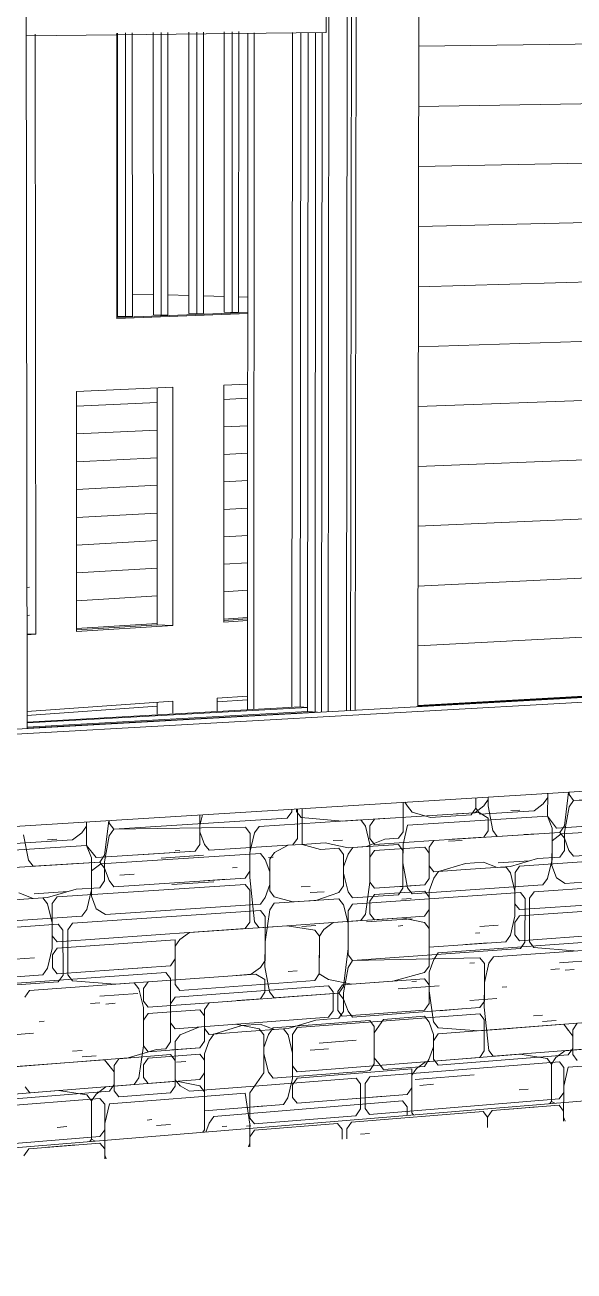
# Model space of a CAD drawing. Header units: inches. Extents: x 205 to 211, y -138 to -29.
# Drawn here: x 207.1062 to 207.1522, y -137.6695 to -137.5652 of the extents above; entities that cross this region are included whole.
import ezdxf

# ---------------------------------------------------------------- set-up
doc = ezdxf.new("R2010")
doc.units = ezdxf.units.IN
doc.header["$MEASUREMENT"] = 0
for name, color, linetype, lineweight in [('A-FLOR', 192, 'Continuous', 13), ('A-FLOR-HRAL', 11, 'Continuous', 9), ('A-GLAZ', 151, 'Continuous', 13), ('A-PART', 2, 'Continuous', 9), ('A-WALL', 113, 'Continuous', 13), ('A-WALL-PATT', 111, 'Continuous', 13), ('L-SITE-WALL', 31, 'Continuous', 13), ('Q-CASE', 31, 'Continuous', 9)]:
    doc.layers.add(name, color=color, linetype=linetype, lineweight=lineweight)

# ---------------------------------------------------------------- blocks, each defined once
blk = doc.blocks.new('FP_41-Looking SouthWest')
at = {"layer": 'A-WALL-PATT', "lineweight": 9}
for p, q in [((-72.05158, -137.6304), (-72.0512, -137.62986)), ((-72.0512, -137.62952), (-72.05121, -137.63142)), ((-72.0512, -137.62952), (-72.0512, -137.62986)), ((-72.07214, -137.63328), (-72.07214, -137.63082)), ((-72.07175, -137.6308), (-72.07175, -137.63378)), ((-72.0633, -137.63027), (-72.0633, -137.63272)), ((-72.06316, -137.63026), (-72.06292, -137.63059)), ((-72.06292, -137.63059), (-72.06254, -137.63109)), ((-72.05722, -137.63076), (-72.0576, -137.63131)), ((-72.05722, -137.6299), (-72.05722, -137.63076)), ((-72.05722, -137.63076), (-72.05685, -137.63126)), ((-72.05158, -137.6304), (-72.05233, -137.63097)), ((-72.08978, -137.63191), (-72.08978, -137.63387)), ((-72.08978, -137.63191), (-72.08978, -137.63226)), ((-72.08009, -137.63131), (-72.08031, -137.6322)), ((-72.08031, -137.63133), (-72.08031, -137.6338)), ((-72.06292, -137.63217), (-72.05121, -137.63142)), ((-72.06102, -137.63152), (-72.06254, -137.63109)), ((-72.0576, -137.63131), (-72.06102, -137.63152)), ((-72.05233, -137.63097), (-72.05685, -137.63126)), ((-72.05121, -137.63142), (-72.05046, -137.63242)), ((-72.05121, -137.63142), (-72.05084, -137.63244)), ((-72.05046, -137.63242), (-72.04266, -137.63191)), ((-72.09018, -137.63282), (-72.09097, -137.63341)), ((-72.09018, -137.63282), (-72.08978, -137.63226)), ((-72.08031, -137.6322), (-72.08031, -137.63274)), ((-72.08031, -137.63274), (-72.07992, -137.63378)), ((-72.06369, -137.63327), (-72.0633, -137.63272)), ((-72.06292, -137.63217), (-72.0633, -137.63377)), ((-72.05084, -137.63244), (-72.05084, -137.63504)), ((-72.05009, -137.63291), (-72.05084, -137.63348)), ((-72.05009, -137.63291), (-72.03751, -137.6321)), ((-72.10221, -137.63466), (-72.08978, -137.63387)), ((-72.09097, -137.63341), (-72.09577, -137.63371)), ((-72.08978, -137.63387), (-72.08898, -137.63489)), ((-72.08978, -137.63387), (-72.08938, -137.63492)), ((-72.08031, -137.6338), (-72.0807, -137.63436)), ((-72.07992, -137.63378), (-72.07953, -137.63428)), ((-72.07953, -137.63428), (-72.07252, -137.63383)), ((-72.07291, -137.63386), (-72.07407, -137.63446)), ((-72.07175, -137.63378), (-72.07291, -137.63386)), ((-72.07291, -137.63386), (-72.07252, -137.63383)), ((-72.07252, -137.63383), (-72.07214, -137.63328)), ((-72.07175, -137.63378), (-72.06982, -137.63366)), ((-72.07021, -137.63421), (-72.07175, -137.63378)), ((-72.06982, -137.63366), (-72.0679, -137.63406)), ((-72.0679, -137.63406), (-72.06636, -137.63396)), ((-72.0679, -137.63459), (-72.06751, -137.63404)), ((-72.06369, -137.63379), (-72.06751, -137.63404)), ((-72.06636, -137.63396), (-72.06483, -137.63334)), ((-72.06483, -137.63334), (-72.06369, -137.63327)), ((-72.06369, -137.63379), (-72.06331, -137.63429)), ((-72.0633, -137.63377), (-72.06331, -137.63534)), ((-72.0595, -137.63352), (-72.05836, -137.63345)), ((-72.05084, -137.63348), (-72.05085, -137.63556)), ((-72.08938, -137.63492), (-72.08938, -137.6376)), ((-72.08898, -137.63489), (-72.0807, -137.63436)), ((-72.08858, -137.6354), (-72.07524, -137.63454)), ((-72.0807, -137.63436), (-72.08542, -137.63466)), ((-72.07524, -137.63454), (-72.07485, -137.63504)), ((-72.07485, -137.63504), (-72.07446, -137.63608)), ((-72.07446, -137.63502), (-72.07407, -137.63446)), ((-72.07446, -137.63502), (-72.07446, -137.63767)), ((-72.06867, -137.63411), (-72.07021, -137.63421)), ((-72.06867, -137.63411), (-72.06828, -137.63462)), ((-72.06829, -137.63725), (-72.06828, -137.63462)), ((-72.0679, -137.63459), (-72.06828, -137.63567)), ((-72.06331, -137.63744), (-72.06331, -137.63429)), ((-72.05084, -137.63504), (-72.05122, -137.63663)), ((-72.08858, -137.6354), (-72.08938, -137.63599)), ((-72.08938, -137.63599), (-72.08938, -137.63813)), ((-72.07757, -137.63575), (-72.07718, -137.63573)), ((-72.07446, -137.63608), (-72.07446, -137.63714)), ((-72.06828, -137.63567), (-72.06828, -137.6362)), ((-72.06331, -137.63534), (-72.06293, -137.63742)), ((-72.05535, -137.63534), (-72.05272, -137.63517)), ((-72.05085, -137.63556), (-72.05047, -137.63658)), ((-72.087, -137.63637), (-72.08581, -137.63629)), ((-72.08266, -137.63715), (-72.07914, -137.63692)), ((-72.07446, -137.63714), (-72.07485, -137.63822)), ((-72.06828, -137.6362), (-72.0679, -137.63775)), ((-72.06255, -137.63792), (-72.0516, -137.63717)), ((-72.05235, -137.63775), (-72.03753, -137.63673)), ((-72.05122, -137.63663), (-72.0516, -137.63717)), ((-72.05047, -137.63658), (-72.04973, -137.63705)), ((-72.04973, -137.63705), (-72.03753, -137.63622)), ((-72.09416, -137.63792), (-72.09136, -137.63773)), ((-72.08938, -137.6376), (-72.08977, -137.63923)), ((-72.08938, -137.63813), (-72.08898, -137.63918)), ((-72.07485, -137.63822), (-72.07524, -137.63878)), ((-72.07446, -137.63767), (-72.07408, -137.63817)), ((-72.07408, -137.63817), (-72.07253, -137.6386)), ((-72.0706, -137.63847), (-72.06867, -137.63781)), ((-72.06867, -137.63781), (-72.06829, -137.63725)), ((-72.0679, -137.63775), (-72.06752, -137.63826)), ((-72.06752, -137.63878), (-72.05347, -137.63782)), ((-72.06752, -137.63826), (-72.06369, -137.638)), ((-72.06369, -137.638), (-72.06331, -137.63744)), ((-72.06255, -137.63792), (-72.06293, -137.63742)), ((-72.05347, -137.63782), (-72.0531, -137.63832)), ((-72.05235, -137.63775), (-72.05272, -137.63829)), ((-72.08977, -137.63923), (-72.09017, -137.6398)), ((-72.08898, -137.63918), (-72.08819, -137.63966)), ((-72.08819, -137.63966), (-72.07524, -137.63878)), ((-72.07446, -137.63926), (-72.07485, -137.64193)), ((-72.07446, -137.63926), (-72.07408, -137.6387)), ((-72.06867, -137.63833), (-72.07408, -137.6387)), ((-72.07253, -137.6386), (-72.0706, -137.63847)), ((-72.06867, -137.63833), (-72.06829, -137.63884)), ((-72.06829, -137.63884), (-72.06791, -137.64039)), ((-72.0679, -137.63934), (-72.06752, -137.63878)), ((-72.0531, -137.63832), (-72.05311, -137.64196)), ((-72.05272, -137.63829), (-72.05273, -137.64194)), ((-72.10179, -137.64059), (-72.09017, -137.6398)), ((-72.09096, -137.64039), (-72.07524, -137.63931)), ((-72.07524, -137.63931), (-72.07485, -137.63981)), ((-72.07485, -137.63981), (-72.07485, -137.64352)), ((-72.06791, -137.64302), (-72.0679, -137.63934)), ((-72.06637, -137.64028), (-72.06255, -137.64002)), ((-72.10707, -137.64149), (-72.09216, -137.64047)), ((-72.09216, -137.64047), (-72.09176, -137.64098)), ((-72.09176, -137.64098), (-72.09175, -137.64473)), ((-72.09096, -137.64039), (-72.09136, -137.64095)), ((-72.09136, -137.64095), (-72.09136, -137.6447)), ((-72.07176, -137.64066), (-72.0706, -137.64058)), ((-72.06791, -137.64039), (-72.06791, -137.6425)), ((-72.0637, -137.64062), (-72.06332, -137.64059)), ((-72.05725, -137.64121), (-72.05687, -137.64119)), ((-72.05687, -137.64067), (-72.05536, -137.64056)), ((-72.07485, -137.64193), (-72.07486, -137.64405)), ((-72.05311, -137.64196), (-72.05349, -137.64251)), ((-72.05273, -137.64194), (-72.05236, -137.64243)), ((-72.09575, -137.6434), (-72.09415, -137.64329)), ((-72.06791, -137.6425), (-72.0683, -137.64568)), ((-72.06753, -137.64352), (-72.06791, -137.64302)), ((-72.06753, -137.64352), (-72.05349, -137.64251)), ((-72.05687, -137.64328), (-72.06753, -137.64352)), ((-72.05687, -137.64328), (-72.0565, -137.64377)), ((-72.05612, -137.64374), (-72.05574, -137.64319)), ((-72.04751, -137.6426), (-72.05574, -137.64319)), ((-72.05236, -137.64243), (-72.049, -137.64271)), ((-72.07602, -137.64466), (-72.07524, -137.64408)), ((-72.07485, -137.64352), (-72.07524, -137.64408)), ((-72.07486, -137.64405), (-72.07447, -137.64614)), ((-72.07292, -137.64444), (-72.07215, -137.64438)), ((-72.06791, -137.64408), (-72.0683, -137.64621)), ((-72.06791, -137.64408), (-72.06753, -137.64352)), ((-72.05612, -137.64374), (-72.0565, -137.64534)), ((-72.0565, -137.6469), (-72.0565, -137.64377)), ((-72.04975, -137.64432), (-72.049, -137.64426)), ((-72.10706, -137.64637), (-72.09215, -137.6453)), ((-72.08581, -137.64537), (-72.09455, -137.64601)), ((-72.09175, -137.64473), (-72.09215, -137.6453)), ((-72.09136, -137.6447), (-72.09096, -137.64521)), ((-72.09096, -137.64521), (-72.08739, -137.64549)), ((-72.08739, -137.64549), (-72.08345, -137.6452)), ((-72.08581, -137.64537), (-72.08541, -137.64588)), ((-72.08502, -137.64585), (-72.08463, -137.64529)), ((-72.08463, -137.64529), (-72.07563, -137.64464)), ((-72.07758, -137.64478), (-72.07602, -137.64466)), ((-72.07563, -137.64464), (-72.07486, -137.64511)), ((-72.07486, -137.64511), (-72.07486, -137.64617)), ((-72.06256, -137.64526), (-72.06218, -137.64523)), ((-72.0565, -137.64534), (-72.05651, -137.64742)), ((-72.09495, -137.64657), (-72.09455, -137.64601)), ((-72.08502, -137.64745), (-72.08541, -137.64588)), ((-72.08502, -137.64692), (-72.08502, -137.64585)), ((-72.06868, -137.64624), (-72.07953, -137.64704)), ((-72.07486, -137.64617), (-72.07524, -137.64672)), ((-72.07447, -137.64614), (-72.07408, -137.64664)), ((-72.07408, -137.64664), (-72.06868, -137.64624)), ((-72.07176, -137.64647), (-72.0706, -137.64638)), ((-72.06868, -137.64624), (-72.0683, -137.64568)), ((-72.0683, -137.64674), (-72.06868, -137.64624)), ((-72.0683, -137.64621), (-72.0683, -137.64674)), ((-72.0637, -137.64587), (-72.06028, -137.64562)), ((-72.055, -137.64575), (-72.05462, -137.64572)), ((-72.08818, -137.64715), (-72.08739, -137.64709)), ((-72.08502, -137.64692), (-72.08463, -137.64742)), ((-72.08502, -137.65065), (-72.08502, -137.64745)), ((-72.08463, -137.64742), (-72.07953, -137.64704)), ((-72.07953, -137.64704), (-72.07992, -137.6476)), ((-72.07992, -137.6476), (-72.07992, -137.64866)), ((-72.07524, -137.64672), (-72.07797, -137.64693)), ((-72.07719, -137.64687), (-72.07602, -137.64678)), ((-72.0683, -137.64726), (-72.0683, -137.64674)), ((-72.0683, -137.64674), (-72.06791, -137.64776)), ((-72.0683, -137.64726), (-72.0683, -137.64779)), ((-72.06753, -137.64826), (-72.05688, -137.64745)), ((-72.06029, -137.64771), (-72.05839, -137.64756)), ((-72.0565, -137.6469), (-72.05688, -137.64745)), ((-72.05651, -137.64742), (-72.05614, -137.65104)), ((-72.09374, -137.64863), (-72.09334, -137.6486)), ((-72.08502, -137.64851), (-72.08463, -137.64795)), ((-72.08502, -137.64851), (-72.08502, -137.65065)), ((-72.08031, -137.64763), (-72.08463, -137.64795)), ((-72.08031, -137.64763), (-72.07992, -137.64813)), ((-72.07992, -137.65026), (-72.07992, -137.64813)), ((-72.07992, -137.64866), (-72.07992, -137.64813)), ((-72.07992, -137.64866), (-72.07992, -137.64919)), ((-72.07061, -137.64849), (-72.07292, -137.64919)), ((-72.07215, -137.64913), (-72.05688, -137.64797)), ((-72.06868, -137.64834), (-72.07061, -137.64849)), ((-72.0683, -137.64779), (-72.06868, -137.64834)), ((-72.06791, -137.64776), (-72.06753, -137.64826)), ((-72.05688, -137.64797), (-72.05651, -137.64846)), ((-72.05651, -137.65107), (-72.05651, -137.64846)), ((-72.05238, -137.64815), (-72.05163, -137.64809)), ((-72.05163, -137.64861), (-72.05051, -137.64852)), ((-72.07992, -137.64919), (-72.07953, -137.6497)), ((-72.07953, -137.6497), (-72.0768, -137.64949)), ((-72.07953, -137.65023), (-72.07914, -137.64967)), ((-72.07914, -137.64967), (-72.0768, -137.64896)), ((-72.0768, -137.64896), (-72.07525, -137.64884)), ((-72.07292, -137.64919), (-72.0768, -137.64949)), ((-72.07525, -137.64884), (-72.07408, -137.64928)), ((-72.07408, -137.64928), (-72.07331, -137.64922)), ((-72.07331, -137.64922), (-72.07292, -137.64972)), ((-72.07254, -137.64969), (-72.07215, -137.64913)), ((-72.07254, -137.64969), (-72.07254, -137.65233)), ((-72.08541, -137.65334), (-72.08502, -137.65065)), ((-72.08502, -137.65065), (-72.08462, -137.65115)), ((-72.08031, -137.65082), (-72.07992, -137.65026)), ((-72.07953, -137.65023), (-72.07992, -137.65132)), ((-72.07292, -137.64972), (-72.07254, -137.65127)), ((-72.04977, -137.65106), (-72.0442, -137.65062)), ((-72.09095, -137.6511), (-72.09016, -137.65104)), ((-72.09016, -137.65157), (-72.08897, -137.65148)), ((-72.08502, -137.65224), (-72.08462, -137.65168)), ((-72.08462, -137.65115), (-72.08031, -137.65082)), ((-72.08462, -137.65168), (-72.08031, -137.65135)), ((-72.08266, -137.651), (-72.0807, -137.65085)), ((-72.08031, -137.65135), (-72.07992, -137.65185)), ((-72.07992, -137.65132), (-72.07992, -137.65609)), ((-72.07254, -137.65127), (-72.07254, -137.65338)), ((-72.07215, -137.65283), (-72.05689, -137.65162)), ((-72.06143, -137.65198), (-72.05351, -137.65135)), ((-72.05651, -137.65107), (-72.05689, -137.65162)), ((-72.05614, -137.65104), (-72.05576, -137.65153)), ((-72.05576, -137.65153), (-72.04754, -137.65088)), ((-72.05351, -137.65135), (-72.05126, -137.6517)), ((-72.05126, -137.6517), (-72.05089, -137.65218)), ((-72.05052, -137.65164), (-72.05089, -137.65218)), ((-72.05052, -137.65164), (-72.04977, -137.65106)), ((-72.08502, -137.65224), (-72.08502, -137.65331)), ((-72.08227, -137.65203), (-72.08148, -137.65197)), ((-72.07992, -137.65291), (-72.07992, -137.65185)), ((-72.07254, -137.65233), (-72.07215, -137.65283)), ((-72.07215, -137.65335), (-72.06257, -137.65259)), ((-72.06257, -137.65312), (-72.06219, -137.65256)), ((-72.06257, -137.65259), (-72.06257, -137.65364)), ((-72.06219, -137.65256), (-72.06143, -137.65198)), ((-72.05089, -137.65218), (-72.0509, -137.6553)), ((-72.0509, -137.6553), (-72.05089, -137.6527)), ((-72.05089, -137.65218), (-72.05089, -137.6527)), ((-72.08817, -137.65409), (-72.08227, -137.65362)), ((-72.08541, -137.65334), (-72.0858, -137.6539)), ((-72.08502, -137.65331), (-72.08462, -137.65381)), ((-72.08462, -137.65381), (-72.08031, -137.65347)), ((-72.08227, -137.65362), (-72.08031, -137.654)), ((-72.07992, -137.65291), (-72.08031, -137.65347)), ((-72.07254, -137.65338), (-72.07293, -137.655)), ((-72.07254, -137.65391), (-72.07215, -137.65335)), ((-72.06258, -137.65416), (-72.06257, -137.65364)), ((-72.06257, -137.65364), (-72.06258, -137.65626)), ((-72.06257, -137.65364), (-72.06257, -137.65312)), ((-72.10055, -137.65507), (-72.09214, -137.6544)), ((-72.09493, -137.65409), (-72.09453, -137.65459)), ((-72.09453, -137.65459), (-72.0858, -137.6539)), ((-72.09214, -137.6544), (-72.08976, -137.65475)), ((-72.08976, -137.65475), (-72.08936, -137.65525)), ((-72.08897, -137.65469), (-72.08936, -137.65525)), ((-72.08897, -137.65469), (-72.08817, -137.65409)), ((-72.08031, -137.654), (-72.07992, -137.6545)), ((-72.07992, -137.65503), (-72.07992, -137.6545)), ((-72.07254, -137.65444), (-72.07254, -137.65391)), ((-72.07254, -137.65444), (-72.07254, -137.65497)), ((-72.07215, -137.65546), (-72.06296, -137.65472)), ((-72.06716, -137.65506), (-72.06486, -137.65487)), ((-72.06258, -137.65416), (-72.06296, -137.65472)), ((-72.08936, -137.65525), (-72.08936, -137.65846)), ((-72.08936, -137.65525), (-72.08936, -137.65579)), ((-72.08936, -137.65846), (-72.08936, -137.65579)), ((-72.07992, -137.65503), (-72.07992, -137.65768)), ((-72.07992, -137.65609), (-72.07331, -137.65556)), ((-72.06334, -137.65527), (-72.07914, -137.65656)), ((-72.0768, -137.65584), (-72.07486, -137.65568)), ((-72.07331, -137.65556), (-72.07293, -137.655)), ((-72.07254, -137.65497), (-72.07215, -137.65546)), ((-72.06334, -137.65527), (-72.06296, -137.65576)), ((-72.06296, -137.65576), (-72.06296, -137.65648)), ((-72.05104, -137.6555), (-72.0509, -137.6553)), ((-72.0509, -137.6553), (-72.05062, -137.65546)), ((-72.07914, -137.65656), (-72.07953, -137.65712)), ((-72.06258, -137.65626), (-72.06244, -137.65644)), ((-72.07992, -137.65768), (-72.08006, -137.65789)), ((-72.07953, -137.65712), (-72.0798, -137.65787)), ((-72.07641, -137.65739), (-72.07603, -137.65736)), ((-72.08951, -137.65867), (-72.08936, -137.65846)), ((-72.08936, -137.65846), (-72.08906, -137.65863))]:
    blk.add_line(p, q, dxfattribs=at)
blk = doc.blocks.new('FP_55-Looking SouthWest')
at = {"layer": 'A-PART'}
for p, q in [((-72.05618, -137.62983), (-72.05618, -137.63055)), ((-72.05618, -137.62983), (-72.05618, -137.63003)), ((-72.04946, -137.62941), (-72.0498, -137.63223)), ((-72.04942, -137.62961), (-72.04942, -137.62941)), ((-72.04905, -137.6301), (-72.04942, -137.62961)), ((-72.04905, -137.6301), (-72.03539, -137.62925)), ((-72.07261, -137.63085), (-72.07261, -137.63105)), ((-72.07222, -137.63083), (-72.07222, -137.63102)), ((-72.05731, -137.63114), (-72.05655, -137.63057)), ((-72.05618, -137.63003), (-72.05655, -137.63057)), ((-72.05618, -137.63055), (-72.0558, -137.63262)), ((-72.05429, -137.63095), (-72.05354, -137.63091)), ((-72.04942, -137.63065), (-72.0498, -137.63275)), ((-72.04942, -137.63065), (-72.04905, -137.6301)), ((-72.03869, -137.62997), (-72.04905, -137.6301)), ((-72.08793, -137.6318), (-72.08828, -137.6347)), ((-72.08789, -137.632), (-72.08789, -137.6318)), ((-72.08749, -137.63251), (-72.073, -137.6316)), ((-72.06683, -137.63174), (-72.07533, -137.63228)), ((-72.07261, -137.63105), (-72.073, -137.6316)), ((-72.07222, -137.63102), (-72.07184, -137.63153)), ((-72.07184, -137.63153), (-72.06837, -137.63184)), ((-72.06837, -137.63184), (-72.06453, -137.6316)), ((-72.06683, -137.63174), (-72.06645, -137.63225)), ((-72.06607, -137.63222), (-72.06568, -137.63167)), ((-72.06568, -137.63167), (-72.05693, -137.63112)), ((-72.05883, -137.63124), (-72.05731, -137.63114)), ((-72.05693, -137.63112), (-72.05618, -137.6316)), ((-72.05618, -137.6316), (-72.05618, -137.63264)), ((-72.09506, -137.63298), (-72.09465, -137.63511)), ((-72.08749, -137.63251), (-72.08789, -137.632)), ((-72.08788, -137.63307), (-72.08749, -137.63251)), ((-72.07649, -137.63235), (-72.08749, -137.63251)), ((-72.07649, -137.63235), (-72.0761, -137.63286)), ((-72.07572, -137.63283), (-72.07611, -137.63445)), ((-72.07611, -137.63604), (-72.0761, -137.63286)), ((-72.07572, -137.63283), (-72.07533, -137.63228)), ((-72.06607, -137.6338), (-72.06645, -137.63225)), ((-72.06607, -137.63328), (-72.06607, -137.63222)), ((-72.05018, -137.63278), (-72.06073, -137.63346)), ((-72.05618, -137.63264), (-72.05656, -137.63319)), ((-72.0558, -137.63262), (-72.05543, -137.63312)), ((-72.05543, -137.63312), (-72.05018, -137.63278)), ((-72.05317, -137.63297), (-72.05205, -137.6329)), ((-72.05018, -137.63278), (-72.0498, -137.63223)), ((-72.0498, -137.63327), (-72.05018, -137.63278)), ((-72.0498, -137.63275), (-72.0498, -137.63327)), ((-72.09306, -137.63339), (-72.09226, -137.63334)), ((-72.08788, -137.63307), (-72.08828, -137.63524)), ((-72.06914, -137.63347), (-72.06837, -137.63342)), ((-72.06607, -137.63328), (-72.06568, -137.63378)), ((-72.06607, -137.63696), (-72.06607, -137.6338)), ((-72.06149, -137.63403), (-72.06569, -137.6343)), ((-72.06568, -137.63378), (-72.06073, -137.63346)), ((-72.06149, -137.63403), (-72.06111, -137.63453)), ((-72.06073, -137.63346), (-72.06111, -137.63401)), ((-72.06111, -137.63401), (-72.06111, -137.63506)), ((-72.05656, -137.63319), (-72.05921, -137.63336)), ((-72.05845, -137.63331), (-72.05732, -137.63324)), ((-72.0498, -137.63379), (-72.04981, -137.63431)), ((-72.0498, -137.63379), (-72.0498, -137.63327)), ((-72.0498, -137.63327), (-72.04943, -137.63429)), ((-72.08868, -137.63526), (-72.08828, -137.6347)), ((-72.08354, -137.63493), (-72.08001, -137.6347)), ((-72.08236, -137.63432), (-72.08197, -137.6343)), ((-72.07611, -137.63445), (-72.07611, -137.63657)), ((-72.07455, -137.63488), (-72.07416, -137.63486)), ((-72.06607, -137.63486), (-72.06569, -137.6343)), ((-72.06607, -137.63486), (-72.06607, -137.63696)), ((-72.06111, -137.63663), (-72.06111, -137.63453)), ((-72.06111, -137.63506), (-72.06111, -137.63453)), ((-72.06111, -137.63506), (-72.06111, -137.63558)), ((-72.05205, -137.63498), (-72.05431, -137.63565)), ((-72.05355, -137.6356), (-72.0387, -137.63461)), ((-72.05018, -137.63486), (-72.05205, -137.63498)), ((-72.04981, -137.63431), (-72.05018, -137.63486)), ((-72.04943, -137.63429), (-72.04906, -137.63478)), ((-72.04906, -137.63478), (-72.0387, -137.6341)), ((-72.08868, -137.63526), (-72.09988, -137.63599)), ((-72.09465, -137.63511), (-72.09425, -137.63562)), ((-72.09425, -137.63562), (-72.08868, -137.63526)), ((-72.09186, -137.63547), (-72.09066, -137.63539)), ((-72.08828, -137.63577), (-72.08868, -137.63526)), ((-72.08828, -137.63524), (-72.08828, -137.63577)), ((-72.08828, -137.63631), (-72.08828, -137.63577)), ((-72.08828, -137.63577), (-72.08788, -137.63682)), ((-72.07611, -137.63604), (-72.0765, -137.6366)), ((-72.06111, -137.63558), (-72.06073, -137.63608)), ((-72.06073, -137.63608), (-72.05808, -137.6359)), ((-72.06073, -137.6366), (-72.06035, -137.63605)), ((-72.06035, -137.63605), (-72.05808, -137.63538)), ((-72.05808, -137.63538), (-72.05657, -137.63528)), ((-72.05431, -137.63565), (-72.05808, -137.6359)), ((-72.05657, -137.63528), (-72.05544, -137.63573)), ((-72.05544, -137.63573), (-72.05468, -137.63568)), ((-72.05468, -137.63568), (-72.05431, -137.63617)), ((-72.05393, -137.63615), (-72.05394, -137.63875)), ((-72.05393, -137.63615), (-72.05355, -137.6356)), ((-72.09225, -137.63818), (-72.0765, -137.63713)), ((-72.08828, -137.63684), (-72.08867, -137.63741)), ((-72.08828, -137.63631), (-72.08828, -137.63684)), ((-72.08788, -137.63682), (-72.08749, -137.63733)), ((-72.08749, -137.63733), (-72.0765, -137.6366)), ((-72.08001, -137.63683), (-72.07805, -137.6367)), ((-72.0765, -137.63713), (-72.07611, -137.63763)), ((-72.07611, -137.63657), (-72.07572, -137.64026)), ((-72.06646, -137.63962), (-72.06607, -137.63696)), ((-72.06607, -137.63696), (-72.06569, -137.63746)), ((-72.06569, -137.63746), (-72.06149, -137.63718)), ((-72.06149, -137.63718), (-72.06111, -137.63663)), ((-72.06073, -137.6366), (-72.06111, -137.63768)), ((-72.05431, -137.63617), (-72.05394, -137.63771)), ((-72.09305, -137.63823), (-72.09705, -137.6385)), ((-72.09545, -137.63785), (-72.09425, -137.63831)), ((-72.09066, -137.63754), (-72.09305, -137.63823)), ((-72.09265, -137.63874), (-72.09225, -137.63818)), ((-72.08867, -137.63741), (-72.09066, -137.63754)), ((-72.07611, -137.64029), (-72.07611, -137.63763)), ((-72.07184, -137.63735), (-72.07107, -137.6373)), ((-72.07107, -137.63782), (-72.06991, -137.63775)), ((-72.06607, -137.63854), (-72.06569, -137.63799)), ((-72.06569, -137.63799), (-72.06149, -137.6377)), ((-72.06378, -137.63733), (-72.06187, -137.6372)), ((-72.06149, -137.6377), (-72.06111, -137.6382)), ((-72.06111, -137.63768), (-72.06112, -137.64239)), ((-72.06112, -137.63925), (-72.06111, -137.6382)), ((-72.05394, -137.63771), (-72.05394, -137.6398)), ((-72.05356, -137.63925), (-72.03872, -137.63822)), ((-72.09425, -137.63831), (-72.09345, -137.63826)), ((-72.09345, -137.63826), (-72.09305, -137.63877)), ((-72.09305, -137.63877), (-72.09265, -137.64035)), ((-72.09265, -137.63874), (-72.09265, -137.64143)), ((-72.06607, -137.63854), (-72.06608, -137.63959)), ((-72.0634, -137.63836), (-72.06264, -137.63831)), ((-72.06112, -137.63925), (-72.0615, -137.6398)), ((-72.05394, -137.63875), (-72.05356, -137.63925)), ((-72.05356, -137.63977), (-72.04425, -137.63912)), ((-72.07611, -137.64029), (-72.0765, -137.64084)), ((-72.07572, -137.64026), (-72.07533, -137.64076)), ((-72.07533, -137.64076), (-72.06684, -137.64017)), ((-72.06915, -137.64033), (-72.0634, -137.63993)), ((-72.06646, -137.63962), (-72.06684, -137.64017)), ((-72.06608, -137.63959), (-72.06569, -137.64009)), ((-72.06569, -137.64009), (-72.0615, -137.6398)), ((-72.0634, -137.63993), (-72.0615, -137.64032)), ((-72.05394, -137.6398), (-72.05432, -137.64139)), ((-72.05394, -137.64032), (-72.05356, -137.63977)), ((-72.05394, -137.64084), (-72.05394, -137.64032)), ((-72.09265, -137.64035), (-72.09265, -137.6425)), ((-72.09225, -137.64194), (-72.0765, -137.64084)), ((-72.08197, -137.64176), (-72.08118, -137.64117)), ((-72.08118, -137.64117), (-72.073, -137.6406)), ((-72.073, -137.6406), (-72.07069, -137.64097)), ((-72.07069, -137.64097), (-72.0703, -137.64147)), ((-72.06992, -137.64091), (-72.0703, -137.64147)), ((-72.06992, -137.64091), (-72.06915, -137.64033)), ((-72.0615, -137.64032), (-72.06112, -137.64082)), ((-72.06112, -137.64135), (-72.06113, -137.64397)), ((-72.06112, -137.64135), (-72.06112, -137.64082)), ((-72.05394, -137.64084), (-72.05394, -137.64136)), ((-72.05394, -137.64136), (-72.05357, -137.64185)), ((-72.05357, -137.64185), (-72.04462, -137.64121)), ((-72.09265, -137.64143), (-72.09225, -137.64194)), ((-72.09225, -137.64247), (-72.08236, -137.64178)), ((-72.08236, -137.64232), (-72.08197, -137.64176)), ((-72.08236, -137.64178), (-72.08236, -137.64285)), ((-72.08236, -137.64285), (-72.08236, -137.64232)), ((-72.0703, -137.64147), (-72.07031, -137.64463)), ((-72.07031, -137.64463), (-72.0703, -137.642)), ((-72.0703, -137.64147), (-72.0703, -137.642)), ((-72.06112, -137.64239), (-72.0547, -137.64193)), ((-72.045, -137.64176), (-72.06036, -137.64286)), ((-72.05809, -137.64218), (-72.0562, -137.64204)), ((-72.0547, -137.64193), (-72.05432, -137.64139)), ((-72.09265, -137.6425), (-72.09304, -137.64414)), ((-72.09264, -137.64304), (-72.09225, -137.64247)), ((-72.09264, -137.64358), (-72.09264, -137.64304)), ((-72.08236, -137.64338), (-72.08275, -137.64394)), ((-72.08236, -137.64338), (-72.08236, -137.64285)), ((-72.08236, -137.64285), (-72.08236, -137.64551)), ((-72.06074, -137.64341), (-72.06113, -137.64449)), ((-72.06036, -137.64286), (-72.06074, -137.64341)), ((-72.09344, -137.64471), (-72.09304, -137.64414)), ((-72.09264, -137.64358), (-72.09264, -137.64411)), ((-72.09264, -137.64411), (-72.09224, -137.64462)), ((-72.09224, -137.64462), (-72.08275, -137.64394)), ((-72.08709, -137.64425), (-72.08472, -137.64408)), ((-72.06113, -137.64397), (-72.06151, -137.64452)), ((-72.06113, -137.64449), (-72.06113, -137.64606)), ((-72.05772, -137.64372), (-72.05734, -137.64369)), ((-72.05095, -137.64426), (-72.05021, -137.64421)), ((-72.05021, -137.64369), (-72.04723, -137.64347)), ((-72.10026, -137.64519), (-72.09344, -137.64471)), ((-72.08314, -137.6445), (-72.09945, -137.64567)), ((-72.08314, -137.6445), (-72.08275, -137.64501)), ((-72.08275, -137.64501), (-72.08275, -137.65033)), ((-72.08236, -137.64551), (-72.08197, -137.64601)), ((-72.08197, -137.64601), (-72.07069, -137.64519)), ((-72.07069, -137.64519), (-72.07031, -137.64463)), ((-72.07031, -137.64463), (-72.06954, -137.6451)), ((-72.06954, -137.6451), (-72.06762, -137.64549)), ((-72.06838, -137.64555), (-72.06647, -137.64541)), ((-72.06762, -137.64549), (-72.06417, -137.64524)), ((-72.06151, -137.64504), (-72.06647, -137.64541)), ((-72.06417, -137.64524), (-72.06151, -137.64452)), ((-72.06151, -137.64504), (-72.06113, -137.64554)), ((-72.06113, -137.64711), (-72.06113, -137.64554)), ((-72.08867, -137.6465), (-72.0855, -137.64627)), ((-72.08236, -137.64657), (-72.08275, -137.64714)), ((-72.08236, -137.64657), (-72.06954, -137.64563)), ((-72.06954, -137.64563), (-72.06915, -137.64613)), ((-72.06915, -137.64613), (-72.06915, -137.64771)), ((-72.06877, -137.6461), (-72.06838, -137.64555)), ((-72.06877, -137.6461), (-72.06877, -137.64768)), ((-72.06113, -137.64606), (-72.06075, -137.64865)), ((-72.08946, -137.6471), (-72.08867, -137.64704)), ((-72.08275, -137.64714), (-72.08275, -137.64873)), ((-72.06113, -137.64711), (-72.06151, -137.64766)), ((-72.05772, -137.64685), (-72.05546, -137.64668)), ((-72.06954, -137.64826), (-72.08236, -137.64923)), ((-72.07417, -137.64914), (-72.06647, -137.64856)), ((-72.06954, -137.64826), (-72.06915, -137.64771)), ((-72.06877, -137.64768), (-72.06839, -137.64818)), ((-72.06839, -137.64818), (-72.06647, -137.64803)), ((-72.06647, -137.64803), (-72.06151, -137.64766)), ((-72.06609, -137.64853), (-72.06647, -137.64856)), ((-72.06609, -137.64853), (-72.06571, -137.64903)), ((-72.06571, -137.64955), (-72.06494, -137.64844)), ((-72.06151, -137.64818), (-72.06494, -137.64844)), ((-72.06151, -137.64818), (-72.06113, -137.64868)), ((-72.06075, -137.64865), (-72.06038, -137.64914)), ((-72.09663, -137.64978), (-72.09423, -137.64959)), ((-72.08275, -137.64873), (-72.08236, -137.64923)), ((-72.08196, -137.64974), (-72.0804, -137.64909)), ((-72.07728, -137.64885), (-72.07533, -137.64923)), ((-72.07533, -137.64923), (-72.07495, -137.64973)), ((-72.07456, -137.6497), (-72.07495, -137.65079)), ((-72.07456, -137.6497), (-72.07417, -137.64914)), ((-72.06571, -137.64903), (-72.06571, -137.65217)), ((-72.06571, -137.65165), (-72.06571, -137.64955)), ((-72.06076, -137.64969), (-72.06113, -137.64868)), ((-72.06076, -137.65022), (-72.06038, -137.64966)), ((-72.06076, -137.65074), (-72.06076, -137.64969)), ((-72.06038, -137.64966), (-72.04985, -137.64885)), ((-72.06038, -137.64914), (-72.05697, -137.6494)), ((-72.05697, -137.6494), (-72.04799, -137.64871)), ((-72.05697, -137.6494), (-72.05434, -137.6492)), ((-72.04985, -137.64885), (-72.04911, -137.64983)), ((-72.04985, -137.64885), (-72.04948, -137.64934)), ((-72.04911, -137.65138), (-72.0491, -137.64931)), ((-72.0491, -137.64931), (-72.04873, -137.64876)), ((-72.08314, -137.65089), (-72.08275, -137.65033)), ((-72.08236, -137.6503), (-72.08196, -137.64974)), ((-72.08236, -137.6503), (-72.08236, -137.65402)), ((-72.07495, -137.6529), (-72.07495, -137.64973)), ((-72.07031, -137.65043), (-72.06724, -137.65019)), ((-72.06114, -137.65181), (-72.06076, -137.65074)), ((-72.06076, -137.65178), (-72.06076, -137.65022)), ((-72.09583, -137.6524), (-72.08629, -137.65166)), ((-72.08747, -137.65229), (-72.08708, -137.65173)), ((-72.08708, -137.65173), (-72.08275, -137.65139)), ((-72.08629, -137.65166), (-72.08393, -137.65095)), ((-72.08393, -137.65095), (-72.08314, -137.65089)), ((-72.08275, -137.65139), (-72.08236, -137.65189)), ((-72.07495, -137.65079), (-72.07495, -137.65132)), ((-72.07495, -137.65132), (-72.07456, -137.65287)), ((-72.07108, -137.65102), (-72.06954, -137.6509)), ((-72.06533, -137.65214), (-72.06571, -137.65165)), ((-72.06076, -137.65178), (-72.06038, -137.65228)), ((-72.06038, -137.65228), (-72.04948, -137.65141)), ((-72.04949, -137.65245), (-72.03877, -137.65159)), ((-72.04948, -137.65141), (-72.04911, -137.65087)), ((-72.04911, -137.65138), (-72.04874, -137.65187)), ((-72.09944, -137.65268), (-72.08827, -137.65182)), ((-72.09583, -137.6524), (-72.09303, -137.65218)), ((-72.08827, -137.65182), (-72.08747, -137.65282)), ((-72.08827, -137.65182), (-72.08787, -137.65232)), ((-72.08747, -137.65442), (-72.08747, -137.65229)), ((-72.08236, -137.65189), (-72.08236, -137.65349)), ((-72.07417, -137.65337), (-72.06648, -137.65276)), ((-72.06609, -137.65273), (-72.06648, -137.65276)), ((-72.06609, -137.65325), (-72.05023, -137.65199)), ((-72.06571, -137.65217), (-72.06609, -137.65273)), ((-72.06533, -137.65214), (-72.06495, -137.65264)), ((-72.06495, -137.65264), (-72.06152, -137.65237)), ((-72.06114, -137.65181), (-72.06152, -137.65237)), ((-72.05023, -137.65199), (-72.04986, -137.65248)), ((-72.04949, -137.65245), (-72.04986, -137.65403)), ((-72.04986, -137.65248), (-72.04986, -137.65455)), ((-72.08236, -137.65349), (-72.08196, -137.65399)), ((-72.07495, -137.6529), (-72.07572, -137.65402)), ((-72.07572, -137.65402), (-72.06724, -137.65335)), ((-72.07456, -137.65287), (-72.07417, -137.65337)), ((-72.06686, -137.65384), (-72.06724, -137.65335)), ((-72.06686, -137.65594), (-72.06686, -137.65384)), ((-72.06609, -137.65325), (-72.06648, -137.65381)), ((-72.06648, -137.65381), (-72.06648, -137.65591)), ((-72.06228, -137.65347), (-72.05736, -137.65308)), ((-72.0619, -137.65397), (-72.06076, -137.65387)), ((-72.09944, -137.65537), (-72.08787, -137.65445)), ((-72.08787, -137.65445), (-72.08747, -137.65389)), ((-72.08787, -137.65552), (-72.0765, -137.65461)), ((-72.08747, -137.65442), (-72.08708, -137.65493)), ((-72.08708, -137.65493), (-72.08275, -137.65458)), ((-72.08236, -137.65402), (-72.08275, -137.65458)), ((-72.08196, -137.65399), (-72.08118, -137.65446)), ((-72.08118, -137.65446), (-72.07572, -137.65402)), ((-72.0765, -137.65461), (-72.07611, -137.65722)), ((-72.07611, -137.65458), (-72.07572, -137.65402)), ((-72.07611, -137.65458), (-72.07611, -137.6567)), ((-72.0536, -137.65434), (-72.05285, -137.65428)), ((-72.04986, -137.65455), (-72.05024, -137.6551)), ((-72.04986, -137.65403), (-72.04987, -137.65662)), ((-72.1055, -137.65639), (-72.08866, -137.65505)), ((-72.08866, -137.65505), (-72.08826, -137.65555)), ((-72.08787, -137.65552), (-72.08826, -137.65715)), ((-72.08826, -137.65555), (-72.08826, -137.65769)), ((-72.06725, -137.6565), (-72.06686, -137.65594)), ((-72.06648, -137.65591), (-72.0661, -137.6564)), ((-72.05024, -137.6551), (-72.0661, -137.6564)), ((-72.05586, -137.65608), (-72.05024, -137.65562)), ((-72.05436, -137.65596), (-72.05211, -137.65577)), ((-72.05024, -137.65562), (-72.04987, -137.65611)), ((-72.08471, -137.65687), (-72.08432, -137.65683)), ((-72.07611, -137.6567), (-72.07573, -137.65719)), ((-72.07573, -137.65719), (-72.06725, -137.6565)), ((-72.06763, -137.65705), (-72.05661, -137.65614)), ((-72.05661, -137.65614), (-72.05624, -137.65663)), ((-72.05624, -137.65663), (-72.05586, -137.65608)), ((-72.05624, -137.65748), (-72.05624, -137.65663)), ((-72.05624, -137.65663), (-72.05624, -137.65748)), ((-72.04987, -137.65611), (-72.04987, -137.65696)), ((-72.04987, -137.65662), (-72.04975, -137.65695)), ((-72.09223, -137.65748), (-72.09143, -137.65741)), ((-72.08826, -137.65769), (-72.08866, -137.65825)), ((-72.08826, -137.65715), (-72.08826, -137.65982)), ((-72.08393, -137.65733), (-72.08275, -137.65724)), ((-72.07845, -137.65742), (-72.07806, -137.65738)), ((-72.07611, -137.65722), (-72.07611, -137.65881)), ((-72.07611, -137.65828), (-72.07573, -137.65772)), ((-72.06878, -137.65715), (-72.07573, -137.65772)), ((-72.0684, -137.65764), (-72.06878, -137.65715)), ((-72.0684, -137.65848), (-72.0684, -137.65764)), ((-72.06801, -137.65761), (-72.06763, -137.65705)), ((-72.06801, -137.65761), (-72.06801, -137.65845)), ((-72.06686, -137.65804), (-72.0661, -137.65798)), ((-72.08866, -137.65825), (-72.10549, -137.65964)), ((-72.09462, -137.65928), (-72.08866, -137.65879)), ((-72.09302, -137.65915), (-72.09064, -137.65895)), ((-72.08866, -137.65879), (-72.08826, -137.65929)), ((-72.07611, -137.65881), (-72.07623, -137.65912)), ((-72.07611, -137.65828), (-72.07611, -137.65911)), ((-72.09502, -137.65985), (-72.09462, -137.65928)), ((-72.08826, -137.65929), (-72.08826, -137.66011)), ((-72.08826, -137.65982), (-72.08815, -137.6601))]:
    blk.add_line(p, q, dxfattribs=at)
blk = doc.blocks.new('FP_85-Looking SouthWest')
at = {"layer": 'A-WALL-PATT', "lineweight": 9}
for p, q in [((-72.06199, -137.56695), (-72.01822, -137.56639)), ((-72.062, -137.57199), (-72.01824, -137.57126)), ((-72.06201, -137.57703), (-72.01827, -137.57612)), ((-72.06201, -137.58206), (-72.0183, -137.58099)), ((-72.06202, -137.58709), (-72.01833, -137.58584)), ((-72.06203, -137.59211), (-72.01836, -137.5907)), ((-72.06204, -137.59713), (-72.01838, -137.59554)), ((-72.06205, -137.60214), (-72.01841, -137.60039)), ((-72.06206, -137.60715), (-72.01844, -137.60523)), ((-72.06207, -137.61215), (-72.01847, -137.61006)), ((-72.06207, -137.61715), (-72.0185, -137.61489))]:
    blk.add_line(p, q, dxfattribs=at)
blk = doc.blocks.new('FP_89-Looking SouthWest')
at = {"layer": 'A-WALL-PATT', "lineweight": 9}
for p, q in [((-72.07829, -137.59652), (-72.0763, -137.59643)), ((-72.09063, -137.59708), (-72.08388, -137.59678)), ((-72.09063, -137.59942), (-72.08388, -137.59909)), ((-72.07829, -137.59882), (-72.0763, -137.59873)), ((-72.09062, -137.60175), (-72.08388, -137.60141)), ((-72.07829, -137.60113), (-72.0763, -137.60103)), ((-72.09062, -137.60408), (-72.08388, -137.60372)), ((-72.07829, -137.60343), (-72.0763, -137.60332)), ((-72.07829, -137.60573), (-72.0763, -137.60562)), ((-72.09062, -137.60641), (-72.08388, -137.60604)), ((-72.07829, -137.60803), (-72.0763, -137.60792)), ((-72.09062, -137.60873), (-72.08388, -137.60835)), ((-72.09061, -137.61106), (-72.08388, -137.61066)), ((-72.07829, -137.61033), (-72.07631, -137.61021)), ((-72.09061, -137.61339), (-72.08387, -137.61297)), ((-72.07829, -137.61263), (-72.07631, -137.61251)), ((-72.07829, -137.61492), (-72.07631, -137.6148)), ((-72.09061, -137.61571), (-72.08387, -137.61528)), ((-72.09477, -137.62298), (-72.08387, -137.6222)), ((-72.07885, -137.62185), (-72.07631, -137.62167))]:
    blk.add_line(p, q, dxfattribs=at)

msp = doc.modelspace()

# ---------------------------------------------------------------- linework, layer by layer
at = {"layer": 'A-FLOR'}
for p, q in [((207.11399, -137.58767), (207.11392, -137.58767)), ((207.11698, -137.58775), (207.11521, -137.58771)), ((207.11995, -137.58783), (207.1182, -137.58778)), ((207.1229, -137.58791), (207.12116, -137.58786)), ((207.12487, -137.58796), (207.12411, -137.58794)), ((207.11393, -137.58966), (207.12487, -137.58924))]:
    msp.add_line(p, q, dxfattribs=at)
at = {"layer": 'A-FLOR-HRAL'}
for p, q in [((207.11399, -137.58957), (207.11398, -137.56585)), ((207.11466, -137.58959), (207.11464, -137.56584)), ((207.1152, -137.56584), (207.11522, -137.58957)), ((207.11698, -137.58945), (207.11697, -137.56581)), ((207.11764, -137.58947), (207.11763, -137.56581)), ((207.11819, -137.5658), (207.1182, -137.58945)), ((207.11995, -137.58934), (207.11995, -137.56578)), ((207.12061, -137.58936), (207.12061, -137.56577)), ((207.12116, -137.56577), (207.12116, -137.58934)), ((207.1229, -137.58923), (207.1229, -137.56574)), ((207.12356, -137.58924), (207.12357, -137.56574)), ((207.12412, -137.56573), (207.12411, -137.58922)), ((207.11399, -137.58957), (207.11466, -137.58959)), ((207.11466, -137.58959), (207.11522, -137.58957)), ((207.11698, -137.58945), (207.11764, -137.58947)), ((207.11764, -137.58947), (207.1182, -137.58945)), ((207.11995, -137.58934), (207.12061, -137.58936)), ((207.12061, -137.58936), (207.12116, -137.58934)), ((207.1229, -137.58923), (207.12356, -137.58924)), ((207.12356, -137.58924), (207.12411, -137.58922))]:
    msp.add_line(p, q, dxfattribs=at)
at = {"layer": 'A-GLAZ', "lineweight": 9}
for p, q in [((207.13924, -137.52991), (207.13909, -137.62225)), ((207.13397, -137.53493), (207.13386, -137.62254)), ((207.13313, -137.62258), (207.13323, -137.53557)), ((207.13359, -137.53533), (207.13348, -137.62254)), ((207.10642, -137.62407), (207.1063, -137.53738)), ((207.13169, -137.53763), (207.1316, -137.62267)), ((207.12486, -137.62252), (207.12488, -137.56585)), ((207.12539, -137.62249), (207.12541, -137.56584)), ((207.12541, -137.56584), (207.12539, -137.62249)), ((207.12857, -137.62231), (207.12861, -137.56581)), ((207.12925, -137.62228), (207.1293, -137.56581)), ((207.12988, -137.62266), (207.12993, -137.5658)), ((207.13055, -137.5658), (207.1305, -137.6227)), ((207.13104, -137.6227), (207.13109, -137.56579)), ((207.13104, -137.6227), (207.13109, -137.56579)), ((207.13109, -137.56579), (207.13104, -137.6227)), ((207.10641, -137.62355), (207.12925, -137.62228)), ((207.10641, -137.62362), (207.12988, -137.62232)), ((207.12925, -137.62228), (207.12988, -137.62232)), ((207.10641, -137.62397), (207.12988, -137.62266)), ((207.1305, -137.6227), (207.10641, -137.62405)), ((207.13071, -137.62272), (207.12988, -137.62266)), ((207.13071, -137.62272), (207.1305, -137.6227))]:
    msp.add_line(p, q, dxfattribs=at)
at = {"layer": 'A-GLAZ'}
for p, q in [((207.13142, -137.56579), (207.13142, -137.56325)), ((207.10634, -137.56609), (207.13142, -137.56579))]:
    msp.add_line(p, q, dxfattribs=at)
at = {"layer": 'A-PART'}
for p, q in [((207.18313, -137.61974), (207.13909, -137.6222)), ((207.13909, -137.6222), (207.18271, -137.61976)), ((207.18277, -137.61981), (207.13909, -137.62225))]:
    msp.add_line(p, q, dxfattribs=at)
at = {"layer": 'A-WALL'}
for p, q in [((207.10708, -137.56594), (207.10715, -137.61619)), ((207.11393, -137.58975), (207.11391, -137.56586)), ((207.12487, -137.58932), (207.11393, -137.58975)), ((207.12288, -137.59532), (207.12487, -137.59524)), ((207.12288, -137.61518), (207.12288, -137.59532)), ((207.11054, -137.59587), (207.11862, -137.59551)), ((207.11056, -137.61597), (207.11054, -137.59587)), ((207.1173, -137.61539), (207.11729, -137.59557)), ((207.11862, -137.59551), (207.11862, -137.61545)), ((207.12288, -137.61503), (207.12486, -137.61491)), ((207.12486, -137.61505), (207.12288, -137.61518)), ((207.10715, -137.61619), (207.10639, -137.61615)), ((207.10715, -137.61619), (207.10639, -137.61624)), ((207.11056, -137.61582), (207.1173, -137.61539)), ((207.11862, -137.61545), (207.11056, -137.61597)), ((207.1173, -137.61539), (207.11862, -137.61545)), ((207.13909, -137.62215), (207.18265, -137.61972)), ((207.12232, -137.62154), (207.12486, -137.62136)), ((207.1064, -137.62267), (207.11862, -137.6218)), ((207.1173, -137.62287), (207.1173, -137.6219)), ((207.11862, -137.6218), (207.11862, -137.6228)), ((207.12232, -137.62259), (207.12232, -137.62154))]:
    msp.add_line(p, q, dxfattribs=at)
at = {"layer": 'L-SITE-WALL'}
for p, q in [((206.97935, -137.63163), (207.18326, -137.62018)), ((206.98505, -137.63085), (207.18277, -137.61981)), ((207.18321, -137.62746), (206.97947, -137.64009)), ((206.97995, -137.66951), (207.18302, -137.65279))]:
    msp.add_line(p, q, dxfattribs=at)
at = {"layer": 'Q-CASE'}
for p, q in [((207.10638, -137.61227), (207.10661, -137.61225)), ((207.10661, -137.61459), (207.10639, -137.61461))]:
    msp.add_line(p, q, dxfattribs=at)

# ---------------------------------------------------------------- block references
at = {"layer": 'A-PART'}
msp.add_blockref('FP_55-Looking SouthWest', (279.20117, 0), dxfattribs=at)
at = {"layer": 'A-WALL', "lineweight": 9}
for name in ['FP_85-Looking SouthWest', 'FP_89-Looking SouthWest']:
    msp.add_blockref(name, (279.20117, 0), dxfattribs=at)
at = {"layer": 'L-SITE-WALL', "lineweight": 9}
msp.add_blockref('FP_41-Looking SouthWest', (279.20117, 0), dxfattribs=at)

doc.saveas('drawing.dxf')
